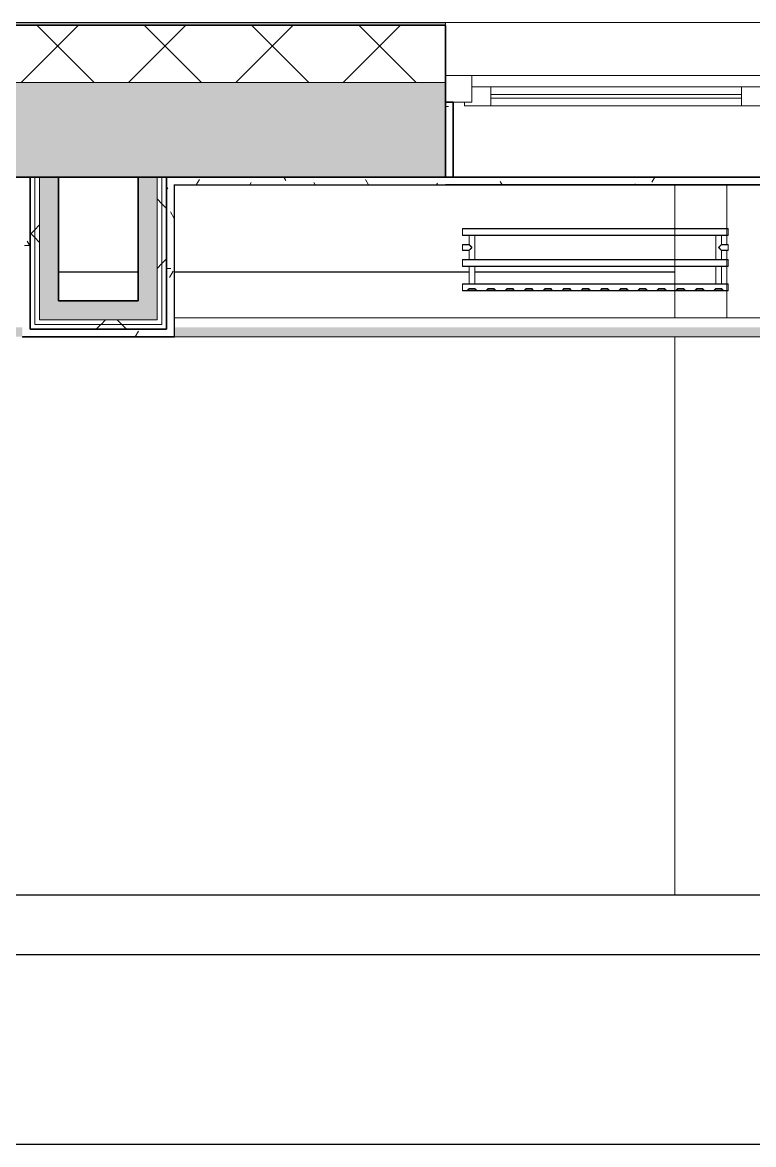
# Model space of a CAD drawing. Header units: millimetres. Extents: x 3914 to 443608, y -156176 to 78197.
# Drawn here: x 293100 to 295027, y -127378 to -124420 of the extents above; entities that cross this region are included whole.
import ezdxf

# ---------------------------------------------------------------- set-up
doc = ezdxf.new("R2010")
doc.units = ezdxf.units.MM
doc.layers.add('A-AREA-PATT-2', color=7, linetype='Continuous', lineweight=5, true_color=0xcde0ef, transparency=1)
for name, color, linetype, lineweight in [('A-FLOR', 7, 'Continuous', 9), ('A-GLAZ', 7, 'Continuous', 9), ('A-GLAZ-1', 7, 'Continuous', 5), ('A-WALL', 7, 'Continuous', 5), ('A-WALL-1', 7, 'Continuous', 35), ('I-WALL', 7, 'Continuous', 5)]:
    doc.layers.add(name, color=color, linetype=linetype, lineweight=lineweight)
doc.layers.add('A-WALL-FNSH-1', color=9, linetype='Continuous', lineweight=5, true_color=0x808080)
doc.layers.add('M-EQPM-1', color=7, linetype='Continuous', lineweight=9, true_color=0xb2b2b2)
pattern_1 = [(0, (174964.42, -145977.62), (243.84, 60.96), [20.117, -162.763, 20.117, -162.763, -975.36]), (0, (174964.42, -145977.62), (243.84, 60.96), [-365.76, 20.117, -345.643, 20.117, -162.763, -426.72]), (0, (174964.42, -145977.62), (243.84, 60.96), [-914.4, 20.117, -101.803, 20.117, -284.683]), (120, (175055.86, -145947.14), (-174.71291, 180.691634), [20.117, -162.763, 20.117, -162.763, -975.36]), (120, (175055.86, -145947.14), (-174.71291, 180.691634), [-365.76, 20.117, -345.643, 20.117, -162.763, -426.72]), (120, (175055.86, -145947.14), (-174.71291, 180.691634), [-914.4, 20.117, -101.803, 20.117, -284.683]), (240, (175086.34, -145825.22), (-69.12709, -241.651634), [20.117, -162.763, 20.117, -162.763, -975.36]), (240, (175086.34, -145825.22), (-69.12709, -241.651634), [-365.76, 20.117, -345.643, 20.117, -162.763, -426.72]), (240, (175086.34, -145825.22), (-69.12709, -241.651634), [-914.4, 20.117, -101.803, 20.117, -284.683])]
pattern_2 = [(45, (174964.42, -145977.62), (-212.132, 212.132), []), (135, (174964.42, -145977.62), (-212.132, -212.132), [])]

# ---------------------------------------------------------------- blocks, each defined once
blk = doc.blocks.new('radiator_prado_classic_z_tip_30_po exemplyaru - Classic Z Тип 30-300-V475-Объем проектирования 2 этажа')
at = {"layer": 'M-EQPM-1'}
for p, q in [((0, 228), (0, 210)), ((700, 228), (0, 228)), ((0, 210), (0, 228)), ((0, 228), (12.5, 228)), ((0, 210), (700, 210)), ((17.8, 210), (0, 210)), ((12.5, 228), (37.5, 228)), ((37.5, 228), (12.5, 228)), ((12.5, 228), (37.5, 228)), ((12.5, 228), (17.5, 223)), ((12.5, 228), (17.5, 223)), ((32.5, 223), (17.5, 223)), ((17.5, 223), (32.5, 223)), ((17.5, 210), (17.5, 164)), ((17.5, 210), (17.5, 164)), ((17.8, 210), (17.5, 210)), ((17.5, 210), (17.8, 210)), ((17.8, 210), (17.5, 210)), ((17.5, 210), (32.5, 210)), ((32.2, 210), (17.8, 210)), ((17.8, 210), (18.5, 210)), ((32.2, 210), (17.8, 210)), ((18.5, 210), (19.7, 210)), ((19.7, 210), (21.2, 210)), ((21.2, 210), (23.1, 210)), ((23.1, 210), (25, 210)), ((25, 210), (26.9, 210)), ((26.9, 210), (28.7, 210)), ((28.7, 210), (30.3, 210)), ((30.3, 210), (31.5, 210)), ((31.5, 210), (32.2, 210)), ((32.5, 210), (32.2, 210)), ((32.2, 210), (32.5, 210)), ((32.5, 210), (32.2, 210)), ((667.8, 210), (32.2, 210)), ((32.5, 223), (37.5, 228)), ((37.5, 228), (32.5, 223)), ((32.5, 164), (32.5, 210)), ((32.5, 164), (32.5, 210)), ((37.5, 228), (62.5, 228)), ((62.5, 228), (87.5, 228)), ((87.5, 228), (62.5, 228)), ((62.5, 228), (87.5, 228)), ((62.5, 228), (67.5, 223)), ((62.5, 228), (67.5, 223)), ((82.5, 223), (67.5, 223)), ((67.5, 223), (82.5, 223)), ((82.5, 223), (87.5, 228)), ((87.5, 228), (82.5, 223)), ((87.5, 228), (112.5, 228)), ((112.5, 228), (137.5, 228)), ((137.5, 228), (112.5, 228)), ((112.5, 228), (137.5, 228)), ((112.5, 228), (117.5, 223)), ((112.5, 228), (117.5, 223)), ((132.5, 223), (117.5, 223)), ((117.5, 223), (132.5, 223)), ((132.5, 223), (137.5, 228)), ((137.5, 228), (132.5, 223)), ((137.5, 228), (162.5, 228)), ((162.5, 228), (187.5, 228)), ((187.5, 228), (162.5, 228)), ((162.5, 228), (187.5, 228)), ((162.5, 228), (167.5, 223)), ((162.5, 228), (167.5, 223)), ((182.5, 223), (167.5, 223)), ((167.5, 223), (182.5, 223)), ((182.5, 223), (187.5, 228)), ((187.5, 228), (182.5, 223)), ((187.5, 228), (212.5, 228)), ((212.5, 228), (237.5, 228)), ((237.5, 228), (212.5, 228)), ((212.5, 228), (237.5, 228)), ((212.5, 228), (217.5, 223)), ((212.5, 228), (217.5, 223)), ((232.5, 223), (217.5, 223)), ((217.5, 223), (232.5, 223)), ((232.5, 223), (237.5, 228)), ((237.5, 228), (232.5, 223)), ((237.5, 228), (262.5, 228)), ((262.5, 228), (287.5, 228)), ((287.5, 228), (262.5, 228)), ((262.5, 228), (287.5, 228)), ((262.5, 228), (267.5, 223)), ((262.5, 228), (267.5, 223)), ((282.5, 223), (267.5, 223)), ((267.5, 223), (282.5, 223)), ((282.5, 223), (287.5, 228)), ((287.5, 228), (282.5, 223)), ((287.5, 228), (312.5, 228)), ((312.5, 228), (337.5, 228)), ((337.5, 228), (312.5, 228)), ((312.5, 228), (337.5, 228)), ((312.5, 228), (317.5, 223)), ((312.5, 228), (317.5, 223)), ((332.5, 223), (317.5, 223)), ((317.5, 223), (332.5, 223)), ((332.5, 223), (337.5, 228)), ((337.5, 228), (332.5, 223)), ((337.5, 228), (362.5, 228)), ((362.5, 228), (387.5, 228)), ((387.5, 228), (362.5, 228)), ((362.5, 228), (387.5, 228)), ((362.5, 228), (367.5, 223)), ((362.5, 228), (367.5, 223)), ((382.5, 223), (367.5, 223)), ((367.5, 223), (382.5, 223)), ((382.5, 223), (387.5, 228)), ((387.5, 228), (382.5, 223)), ((387.5, 228), (412.5, 228)), ((412.5, 228), (437.5, 228)), ((437.5, 228), (412.5, 228)), ((412.5, 228), (437.5, 228)), ((412.5, 228), (417.5, 223)), ((412.5, 228), (417.5, 223)), ((432.5, 223), (417.5, 223)), ((417.5, 223), (432.5, 223)), ((432.5, 223), (437.5, 228)), ((437.5, 228), (432.5, 223)), ((437.5, 228), (462.5, 228)), ((462.5, 228), (487.5, 228)), ((487.5, 228), (462.5, 228)), ((462.5, 228), (487.5, 228)), ((462.5, 228), (467.5, 223)), ((462.5, 228), (467.5, 223)), ((482.5, 223), (467.5, 223)), ((467.5, 223), (482.5, 223)), ((482.5, 223), (487.5, 228)), ((487.5, 228), (482.5, 223)), ((487.5, 228), (512.5, 228)), ((512.5, 228), (537.5, 228)), ((537.5, 228), (512.5, 228)), ((512.5, 228), (537.5, 228)), ((512.5, 228), (517.5, 223)), ((512.5, 228), (517.5, 223)), ((532.5, 223), (517.5, 223)), ((517.5, 223), (532.5, 223)), ((532.5, 223), (537.5, 228)), ((537.5, 228), (532.5, 223)), ((537.5, 228), (562.5, 228)), ((562.5, 228), (587.5, 228)), ((587.5, 228), (562.5, 228)), ((562.5, 228), (587.5, 228)), ((562.5, 228), (567.5, 223)), ((562.5, 228), (567.5, 223)), ((582.5, 223), (567.5, 223)), ((567.5, 223), (582.5, 223)), ((582.5, 223), (587.5, 228)), ((587.5, 228), (582.5, 223)), ((587.5, 228), (612.5, 228)), ((612.5, 228), (637.5, 228)), ((637.5, 228), (612.5, 228)), ((612.5, 228), (637.5, 228)), ((612.5, 228), (617.5, 223)), ((612.5, 228), (617.5, 223)), ((632.5, 223), (617.5, 223)), ((617.5, 223), (632.5, 223)), ((632.5, 223), (637.5, 228)), ((637.5, 228), (632.5, 223)), ((637.5, 228), (662.5, 228)), ((662.5, 228), (687.5, 228)), ((687.5, 228), (662.5, 228)), ((662.5, 228), (687.5, 228)), ((662.5, 228), (667.5, 223)), ((662.5, 228), (667.5, 223)), ((682.5, 223), (667.5, 223)), ((667.5, 223), (682.5, 223)), ((667.5, 210), (667.5, 164)), ((667.5, 210), (667.5, 164)), ((667.8, 210), (667.5, 210)), ((667.5, 210), (682.5, 210)), ((667.8, 210), (667.5, 210)), ((667.5, 210), (667.8, 210)), ((669.7, 210), (667.8, 210)), ((682.2, 210), (667.8, 210)), ((667.8, 210), (682.2, 210)), ((675, 210), (669.7, 210)), ((682.2, 210), (675, 210)), ((682.5, 210), (682.2, 210)), ((682.5, 210), (682.2, 210)), ((682.2, 210), (682.5, 210)), ((700, 210), (682.2, 210)), ((682.5, 223), (687.5, 228)), ((687.5, 228), (682.5, 223)), ((682.5, 164), (682.5, 210)), ((682.5, 164), (682.5, 210)), ((687.5, 228), (700, 228)), ((700, 210), (700, 228)), ((700, 228), (700, 210)), ((700, 164), (0, 164)), ((0, 164), (0, 146)), ((0, 146), (0, 164)), ((0, 164), (17.8, 164)), ((17.8, 164), (17.5, 164)), ((17.5, 164), (17.8, 164)), ((17.8, 164), (17.5, 164)), ((17.5, 164), (32.5, 164)), ((32.2, 164), (17.8, 164)), ((17.8, 164), (18.5, 164)), ((32.2, 164), (17.8, 164)), ((18.5, 164), (21.2, 164)), ((21.2, 164), (25, 164)), ((25, 164), (26.9, 164)), ((26.9, 164), (30.3, 164)), ((30.3, 164), (32.2, 164)), ((32.5, 164), (32.2, 164)), ((32.2, 164), (32.5, 164)), ((32.5, 164), (32.2, 164)), ((32.2, 164), (667.8, 164)), ((667.8, 164), (667.5, 164)), ((667.5, 164), (682.5, 164)), ((667.8, 164), (667.5, 164)), ((667.5, 164), (667.8, 164)), ((669.7, 164), (667.8, 164)), ((682.2, 164), (667.8, 164)), ((667.8, 164), (669.7, 164)), ((673.1, 164), (669.7, 164)), ((669.7, 164), (673.1, 164)), ((678.7, 164), (673.1, 164)), ((673.1, 164), (676.9, 164)), ((676.9, 164), (682.2, 164)), ((682.2, 164), (678.7, 164)), ((682.5, 164), (682.2, 164)), ((682.5, 164), (682.2, 164)), ((682.2, 164), (682.5, 164)), ((682.2, 164), (700, 164)), ((700, 146), (700, 164)), ((700, 164), (700, 146)), ((0, 146), (700, 146)), ((18.5, 146), (0, 146)), ((17.5, 121.5), (0, 121.5)), ((17.5, 121.5), (0, 121.5)), ((0, 121.5), (0, 120.5)), ((0, 106.5), (0, 121.5)), ((0, 120.5), (0, 107.5)), ((0, 120.5), (0, 119.3)), ((0, 114), (0, 120.5)), ((0, 120.5), (0, 120.5)), ((0, 119.3), (0, 117.8)), ((17.5, 146), (17.5, 121.5)), ((17.5, 146), (17.5, 121.5)), ((17.5, 146), (18.5, 146)), ((18.5, 146), (17.5, 146)), ((17.5, 146), (18.5, 146)), ((32.5, 146), (17.5, 146)), ((18.5, 146), (32.2, 146)), ((21.2, 146), (18.5, 146)), ((18.5, 146), (32.2, 146)), ((32.2, 146), (21.2, 146)), ((32.2, 146), (32.5, 146)), ((32.5, 146), (32.2, 146)), ((32.2, 146), (32.5, 146)), ((667.8, 146), (32.2, 146)), ((32.5, 82), (32.5, 146)), ((32.5, 82), (32.5, 146)), ((667.5, 146), (667.5, 82)), ((667.5, 146), (667.5, 82)), ((667.5, 146), (667.8, 146)), ((682.5, 146), (667.5, 146)), ((667.5, 146), (667.8, 146)), ((667.8, 146), (667.5, 146)), ((667.8, 146), (681.5, 146)), ((667.8, 146), (681.5, 146)), ((669.7, 146), (667.8, 146)), ((675, 146), (669.7, 146)), ((681.5, 146), (675, 146)), ((681.5, 146), (682.5, 146)), ((681.5, 146), (682.5, 146)), ((682.5, 146), (681.5, 146)), ((700, 146), (681.5, 146)), ((682.5, 121.5), (682.5, 146)), ((682.5, 121.5), (682.5, 146)), ((700, 121.5), (682.5, 121.5)), ((700, 121.5), (682.5, 121.5)), ((700, 121.5), (700, 106.5)), ((700, 120.5), (700, 121.5)), ((700, 121.5), (700, 120.5)), ((700, 120.5), (700, 121.5)), ((700, 107.5), (700, 120.5)), ((700, 120.5), (700, 107.5)), ((700, 107.5), (700, 120.5)), ((0, 117.8), (0, 114)), ((0, 114), (0, 110.3)), ((0, 107.5), (0, 114)), ((0, 110.3), (0, 108.7)), ((0, 108.7), (0, 107.5)), ((0, 107.5), (0, 106.5)), ((0, 107.5), (0, 107.5)), ((0, 106.5), (17.5, 106.5)), ((0, 106.5), (17.5, 106.5)), ((17.5, 106.5), (17.5, 82)), ((17.5, 106.5), (17.5, 82)), ((682.5, 82), (682.5, 106.5)), ((682.5, 106.5), (700, 106.5)), ((682.5, 82), (682.5, 106.5)), ((682.5, 106.5), (700, 106.5)), ((700, 106.5), (700, 107.5)), ((700, 107.5), (700, 106.5)), ((700, 106.5), (700, 107.5)), ((700, 82), (0, 82)), ((0, 82), (0, 64)), ((0, 64), (0, 82)), ((0, 82), (18.5, 82)), ((700, 64), (0, 64)), ((0, 64), (700, 64)), ((18.5, 82), (17.5, 82)), ((17.5, 82), (18.5, 82)), ((18.5, 82), (17.5, 82)), ((17.5, 82), (32.5, 82)), ((32.2, 82), (18.5, 82)), ((18.5, 82), (19.7, 82)), ((32.2, 82), (18.5, 82)), ((19.7, 82), (26.9, 82)), ((26.9, 82), (30.3, 82)), ((30.3, 82), (31.5, 82)), ((31.5, 82), (32.2, 82)), ((32.5, 82), (32.2, 82)), ((32.2, 82), (32.5, 82)), ((32.5, 82), (32.2, 82)), ((32.2, 82), (667.8, 82)), ((667.8, 82), (667.5, 82)), ((667.5, 82), (682.5, 82)), ((667.8, 82), (667.5, 82)), ((667.5, 82), (667.8, 82)), ((681.5, 82), (667.8, 82)), ((681.5, 82), (667.8, 82)), ((667.8, 82), (669.7, 82)), ((669.7, 82), (675, 82)), ((675, 82), (678.7, 82)), ((678.7, 82), (680.3, 82)), ((680.3, 82), (681.5, 82)), ((682.5, 82), (681.5, 82)), ((682.5, 82), (681.5, 82)), ((681.5, 82), (682.5, 82)), ((681.5, 82), (700, 82)), ((700, 64), (700, 82)), ((700, 82), (700, 64))]:
    blk.add_line(p, q, dxfattribs=at)
for points, knots in [([(18.5, 120.5), (18.4, 120.6), (18.3, 120.7), (18.1, 120.9), (17.9, 121.1), (17.8, 121.2), (17.7, 121.3), (17.5, 121.5), (17.5, 121.5), (17.5, 121.5)], [0.7142857, 0.7142857, 0.7142857, 0.7142857, 0.75, 0.7857143, 0.8214286, 0.8571429, 0.8928571, 0.9285714, 1, 1, 1, 1]), ([(17.5, 121.5), (17.5, 121.5), (17.5, 121.5), (17.7, 121.3), (17.8, 121.2), (17.9, 121.1), (18.1, 120.9), (18.3, 120.7), (18.4, 120.6), (18.5, 120.5)], [0, 0, 0, 0, 0.0714286, 0.1071429, 0.1428571, 0.1785714, 0.2142857, 0.25, 0.2857143, 0.2857143, 0.2857143, 0.2857143]), ([(17.5, 121.5), (17.5, 121.5), (17.5, 121.5), (17.7, 121.3), (17.8, 121.2), (17.9, 121.1), (18.1, 120.9), (18.3, 120.7), (18.4, 120.6), (18.5, 120.5)], [0, 0, 0, 0, 0.0714286, 0.1071429, 0.1428571, 0.1785714, 0.2142857, 0.25, 0.2857143, 0.2857143, 0.2857143, 0.2857143]), ([(25, 114), (24.5, 114.5), (23.6, 115.4), (22.4, 116.6), (21.6, 117.4), (21.1, 117.9), (20.8, 118.2), (20.5, 118.5), (20.2, 118.8), (19.8, 119.1), (19.6, 119.4), (19.3, 119.7), (19, 120), (18.7, 120.3), (18.5, 120.5), (18.3, 120.7), (18.1, 120.9), (17.9, 121.1), (17.8, 121.2), (17.7, 121.3), (17.5, 121.5), (17.5, 121.5), (17.5, 121.5)], [0, 0, 0, 0, 0.142857, 0.285714, 0.357143, 0.392857, 0.428571, 0.464286, 0.5, 0.535714, 0.571429, 0.607143, 0.642857, 0.678571, 0.714286, 0.75, 0.785714, 0.821429, 0.857143, 0.892857, 0.928571, 1, 1, 1, 1]), ([(22.1, 116.9), (21.9, 117.1), (21.6, 117.4), (21.1, 117.9), (20.8, 118.2), (20.5, 118.5), (20.2, 118.8), (19.9, 119.2), (19.7, 119.3), (19.6, 119.4)], [0.2857143, 0.2857143, 0.2857143, 0.2857143, 0.3571429, 0.3928571, 0.4285714, 0.4642857, 0.5, 0.5357143, 0.5714286, 0.5714286, 0.5714286, 0.5714286]), ([(19.6, 119.4), (19.7, 119.3), (19.9, 119.2), (20.3, 118.7), (20.7, 118.3), (21.1, 117.9), (21.6, 117.4), (21.9, 117.1), (22.1, 116.9)], [0.4285714, 0.4285714, 0.4285714, 0.4285714, 0.4642857, 0.5, 0.5714286, 0.6071429, 0.6428571, 0.7142857, 0.7142857, 0.7142857, 0.7142857]), ([(19.6, 119.4), (19.7, 119.3), (19.8, 119.1), (20.3, 118.7), (20.7, 118.3), (21.1, 117.9), (21.6, 117.4), (21.9, 117.1), (22.1, 116.9)], [0.4285714, 0.4285714, 0.4285714, 0.4285714, 0.4642857, 0.5, 0.5714286, 0.6071429, 0.6428571, 0.7142857, 0.7142857, 0.7142857, 0.7142857]), ([(675, 114), (675.5, 114.5), (676.4, 115.4), (677.6, 116.6), (678.4, 117.4), (678.9, 117.9), (679.2, 118.2), (679.5, 118.5), (679.8, 118.8), (680.1, 119.2), (680.4, 119.4), (680.7, 119.7), (681, 120), (681.3, 120.3), (681.5, 120.5), (681.7, 120.7), (681.9, 120.9), (682.1, 121.1), (682.2, 121.2), (682.3, 121.3), (682.5, 121.5), (682.5, 121.5), (682.5, 121.5)], [0, 0, 0, 0, 0.142857, 0.285714, 0.357143, 0.392857, 0.428571, 0.464286, 0.5, 0.535714, 0.571429, 0.607143, 0.642857, 0.678571, 0.714286, 0.75, 0.785714, 0.821429, 0.857143, 0.892857, 0.928571, 1, 1, 1, 1]), ([(680.4, 119.4), (680.3, 119.3), (680.1, 119.2), (679.7, 118.7), (679.3, 118.3), (678.9, 117.9), (678.4, 117.4), (678.1, 117.1), (677.9, 116.9)], [0.4285714, 0.4285714, 0.4285714, 0.4285714, 0.4642857, 0.5, 0.5714286, 0.6071429, 0.6428571, 0.7142857, 0.7142857, 0.7142857, 0.7142857]), ([(680.4, 119.4), (680.3, 119.3), (680.1, 119.2), (679.7, 118.7), (679.4, 118.4), (679.2, 118.2)], [0.4285714, 0.4285714, 0.4285714, 0.4285714, 0.4642857, 0.5, 0.5714286, 0.5714286, 0.5714286, 0.5714286]), ([(682.5, 121.5), (682.5, 121.5), (682.5, 121.5), (682.3, 121.3), (682.2, 121.2), (682.1, 121.1), (681.9, 120.9), (681.7, 120.7), (681.6, 120.6), (681.5, 120.5)], [0, 0, 0, 0, 0.0714286, 0.1071429, 0.1428571, 0.1785714, 0.2142857, 0.25, 0.2857143, 0.2857143, 0.2857143, 0.2857143]), ([(682.5, 121.5), (682.5, 121.5), (682.5, 121.5), (682.3, 121.3), (682.2, 121.2), (682.1, 121.1), (681.9, 120.9), (681.7, 120.7), (681.6, 120.6), (681.5, 120.5)], [0, 0, 0, 0, 0.0714286, 0.1071429, 0.1428571, 0.1785714, 0.2142857, 0.25, 0.2857143, 0.2857143, 0.2857143, 0.2857143]), ([(681.5, 120.5), (681.6, 120.6), (681.7, 120.7), (681.9, 120.9), (682.1, 121.1), (682.2, 121.2), (682.3, 121.3), (682.5, 121.5), (682.5, 121.5), (682.5, 121.5)], [0.7142857, 0.7142857, 0.7142857, 0.7142857, 0.75, 0.7857143, 0.8214286, 0.8571429, 0.8928571, 0.9285714, 1, 1, 1, 1]), ([(17.5, 106.5), (17.5, 106.5), (17.5, 106.5), (17.7, 106.7), (17.8, 106.8), (17.9, 106.9), (18.1, 107.1), (18.3, 107.3), (18.5, 107.5), (18.7, 107.7), (19, 108), (19.3, 108.3), (19.6, 108.6), (19.8, 108.9), (20.3, 109.3), (20.7, 109.7), (21.1, 110.1), (21.6, 110.6), (22.4, 111.4), (23.6, 112.6), (24.5, 113.5), (25, 114)], [0, 0, 0, 0, 0.071429, 0.107143, 0.142857, 0.178571, 0.214286, 0.25, 0.285714, 0.321429, 0.357143, 0.392857, 0.428571, 0.464286, 0.5, 0.571429, 0.607143, 0.642857, 0.714286, 0.857143, 1, 1, 1, 1]), ([(17.5, 106.5), (17.5, 106.5), (17.5, 106.5), (17.7, 106.7), (17.8, 106.8), (17.9, 106.9), (18.1, 107.1), (18.3, 107.3), (18.4, 107.4), (18.5, 107.5)], [0, 0, 0, 0, 0.0714286, 0.1071429, 0.1428571, 0.1785714, 0.2142857, 0.25, 0.2857143, 0.2857143, 0.2857143, 0.2857143]), ([(18.5, 107.5), (18.4, 107.4), (18.3, 107.3), (18.1, 107.1), (17.9, 106.9), (17.8, 106.8), (17.7, 106.7), (17.5, 106.5), (17.5, 106.5), (17.5, 106.5)], [0.7142857, 0.7142857, 0.7142857, 0.7142857, 0.75, 0.7857143, 0.8214286, 0.8571429, 0.8928571, 0.9285714, 1, 1, 1, 1]), ([(18.5, 107.5), (18.4, 107.4), (18.3, 107.3), (18.1, 107.1), (17.9, 106.9), (17.8, 106.8), (17.7, 106.7), (17.5, 106.5), (17.5, 106.5), (17.5, 106.5)], [0.7142857, 0.7142857, 0.7142857, 0.7142857, 0.75, 0.7857143, 0.8214286, 0.8571429, 0.8928571, 0.9285714, 1, 1, 1, 1]), ([(19.6, 108.6), (19.7, 108.7), (19.9, 108.8), (20.3, 109.3), (20.7, 109.7), (21.1, 110.1), (21.6, 110.6), (21.9, 110.9), (22.1, 111.1)], [0.4285714, 0.4285714, 0.4285714, 0.4285714, 0.4642857, 0.5, 0.5714286, 0.6071429, 0.6428571, 0.7142857, 0.7142857, 0.7142857, 0.7142857]), ([(22.1, 111.1), (21.9, 110.9), (21.6, 110.6), (21.1, 110.1), (20.8, 109.8), (20.5, 109.5), (20.2, 109.2), (19.9, 108.8), (19.7, 108.7), (19.6, 108.6)], [0.2857143, 0.2857143, 0.2857143, 0.2857143, 0.3571429, 0.3928571, 0.4285714, 0.4642857, 0.5, 0.5357143, 0.5714286, 0.5714286, 0.5714286, 0.5714286]), ([(22.1, 111.1), (21.9, 110.9), (21.6, 110.6), (21.1, 110.1), (20.8, 109.8), (20.5, 109.5), (20.2, 109.2), (19.8, 108.9), (19.7, 108.7), (19.6, 108.6)], [0.2857143, 0.2857143, 0.2857143, 0.2857143, 0.3571429, 0.3928571, 0.4285714, 0.4642857, 0.5, 0.5357143, 0.5714286, 0.5714286, 0.5714286, 0.5714286]), ([(682.5, 106.5), (682.5, 106.5), (682.5, 106.5), (682.3, 106.7), (682.2, 106.8), (682.1, 106.9), (681.9, 107.1), (681.7, 107.3), (681.5, 107.5), (681.3, 107.7), (681, 108), (680.7, 108.3), (680.4, 108.6), (680.1, 108.8), (679.7, 109.3), (679.3, 109.7), (678.9, 110.1), (678.4, 110.6), (677.6, 111.4), (676.4, 112.6), (675.5, 113.5), (675, 114)], [0, 0, 0, 0, 0.071429, 0.107143, 0.142857, 0.178571, 0.214286, 0.25, 0.285714, 0.321429, 0.357143, 0.392857, 0.428571, 0.464286, 0.5, 0.571429, 0.607143, 0.642857, 0.714286, 0.857143, 1, 1, 1, 1]), ([(679.2, 118.2), (679.1, 118.1), (678.9, 117.9), (678.4, 117.4), (678.1, 117.1), (677.9, 116.9)], [0.5714286, 0.5714286, 0.5714286, 0.5714286, 0.6071429, 0.6428571, 0.7142857, 0.7142857, 0.7142857, 0.7142857]), ([(677.9, 116.9), (678.1, 117.1), (678.4, 117.4), (678.9, 117.9), (679.1, 118.1), (679.2, 118.2)], [0.2857143, 0.2857143, 0.2857143, 0.2857143, 0.3571429, 0.3928571, 0.4285714, 0.4285714, 0.4285714, 0.4285714]), ([(677.9, 111.1), (678.1, 110.9), (678.4, 110.6), (678.9, 110.1), (679.2, 109.8), (679.5, 109.5), (679.8, 109.2), (680.1, 108.8), (680.3, 108.7), (680.4, 108.6)], [0.2857143, 0.2857143, 0.2857143, 0.2857143, 0.3571429, 0.3928571, 0.4285714, 0.4642857, 0.5, 0.5357143, 0.5714286, 0.5714286, 0.5714286, 0.5714286]), ([(677.9, 111.1), (678.1, 110.9), (678.4, 110.6), (678.9, 110.1), (679.1, 109.9), (679.2, 109.8)], [0.2857143, 0.2857143, 0.2857143, 0.2857143, 0.3571429, 0.3928571, 0.4285714, 0.4285714, 0.4285714, 0.4285714]), ([(679.2, 109.8), (679.1, 109.9), (678.9, 110.1), (678.4, 110.6), (678.1, 110.9), (677.9, 111.1)], [0.5714286, 0.5714286, 0.5714286, 0.5714286, 0.6071429, 0.6428571, 0.7142857, 0.7142857, 0.7142857, 0.7142857]), ([(680.4, 108.6), (680.3, 108.7), (680.1, 108.8), (679.7, 109.3), (679.4, 109.6), (679.2, 109.8)], [0.4285714, 0.4285714, 0.4285714, 0.4285714, 0.4642857, 0.5, 0.5714286, 0.5714286, 0.5714286, 0.5714286]), ([(681.5, 107.5), (681.6, 107.4), (681.7, 107.3), (681.9, 107.1), (682.1, 106.9), (682.2, 106.8), (682.3, 106.7), (682.5, 106.5), (682.5, 106.5), (682.5, 106.5)], [0.7142857, 0.7142857, 0.7142857, 0.7142857, 0.75, 0.7857143, 0.8214286, 0.8571429, 0.8928571, 0.9285714, 1, 1, 1, 1]), ([(681.5, 107.5), (681.6, 107.4), (681.7, 107.3), (681.9, 107.1), (682.1, 106.9), (682.2, 106.8), (682.3, 106.7), (682.5, 106.5), (682.5, 106.5), (682.5, 106.5)], [0.7142857, 0.7142857, 0.7142857, 0.7142857, 0.75, 0.7857143, 0.8214286, 0.8571429, 0.8928571, 0.9285714, 1, 1, 1, 1]), ([(682.5, 106.5), (682.5, 106.5), (682.5, 106.5), (682.3, 106.7), (682.2, 106.8), (682.1, 106.9), (681.9, 107.1), (681.7, 107.3), (681.6, 107.4), (681.5, 107.5)], [0, 0, 0, 0, 0.0714286, 0.1071429, 0.1428571, 0.1785714, 0.2142857, 0.25, 0.2857143, 0.2857143, 0.2857143, 0.2857143])]:
    blk.add_open_spline(points, degree=3, knots=knots, dxfattribs=at)
for points in [[(19.6, 119.4), (19.5, 119.5), (19.3, 119.7), (19, 120), (18.7, 120.3), (18.6, 120.4), (18.5, 120.5)], [(18.5, 120.5), (18.6, 120.4), (18.7, 120.3), (19, 120), (19.3, 119.7), (19.5, 119.5), (19.6, 119.4)], [(18.5, 120.5), (18.6, 120.4), (18.7, 120.3), (19, 120), (19.3, 119.7), (19.5, 119.5), (19.6, 119.4)], [(679.2, 118.2), (679.3, 118.3), (679.5, 118.5), (679.8, 118.8), (680.1, 119.2), (680.3, 119.3), (680.4, 119.4)], [(681.5, 120.5), (681.4, 120.4), (681.3, 120.3), (681, 120), (680.7, 119.7), (680.5, 119.5), (680.4, 119.4)], [(681.5, 120.5), (681.4, 120.4), (681.3, 120.3), (681, 120), (680.7, 119.7), (680.5, 119.5), (680.4, 119.4)], [(680.4, 119.4), (680.5, 119.5), (680.7, 119.7), (681, 120), (681.3, 120.3), (681.4, 120.4), (681.5, 120.5)], [(18.5, 107.5), (18.6, 107.6), (18.7, 107.7), (19, 108), (19.3, 108.3), (19.5, 108.5), (19.6, 108.6)], [(19.6, 108.6), (19.5, 108.5), (19.3, 108.3), (19, 108), (18.7, 107.7), (18.6, 107.6), (18.5, 107.5)], [(19.6, 108.6), (19.5, 108.5), (19.3, 108.3), (19, 108), (18.7, 107.7), (18.6, 107.6), (18.5, 107.5)], [(25, 114), (24.5, 114.5), (23.6, 115.4), (22.6, 116.4), (22.1, 116.9)], [(22.1, 116.9), (22.6, 116.4), (23.6, 115.4), (24.5, 114.5), (25, 114)], [(22.1, 116.9), (22.6, 116.4), (23.6, 115.4), (24.5, 114.5), (25, 114)], [(22.1, 111.1), (22.6, 111.6), (23.6, 112.6), (24.5, 113.5), (25, 114)], [(25, 114), (24.5, 113.5), (23.6, 112.6), (22.6, 111.6), (22.1, 111.1)], [(25, 114), (24.5, 113.5), (23.6, 112.6), (22.6, 111.6), (22.1, 111.1)], [(677.9, 116.9), (677.4, 116.4), (676.4, 115.4), (675.5, 114.5), (675, 114)], [(677.9, 116.9), (677.4, 116.4), (676.4, 115.4), (675.5, 114.5), (675, 114)], [(675, 114), (675.5, 114.5), (676.4, 115.4), (677.4, 116.4), (677.9, 116.9)], [(675, 114), (675.5, 113.5), (676.4, 112.6), (677.4, 111.6), (677.9, 111.1)], [(675, 114), (675.5, 113.5), (676, 113), (676.4, 112.6)], [(677.9, 111.1), (677.4, 111.6), (676.4, 112.6), (675.5, 113.5), (675, 114)], [(676.4, 112.6), (676.9, 112.1), (677.4, 111.6), (677.9, 111.1)], [(679.2, 109.8), (679.3, 109.7), (679.5, 109.5), (679.8, 109.2), (680.1, 108.8), (680.3, 108.7), (680.4, 108.6)], [(680.4, 108.6), (680.5, 108.5), (680.7, 108.3), (681, 108), (681.3, 107.7), (681.4, 107.6), (681.5, 107.5)], [(680.4, 108.6), (680.5, 108.5), (680.7, 108.3), (681, 108), (681.3, 107.7), (681.4, 107.6), (681.5, 107.5)], [(681.5, 107.5), (681.4, 107.6), (681.3, 107.7), (681, 108), (680.7, 108.3), (680.5, 108.5), (680.4, 108.6)]]:
    blk.add_open_spline(points, degree=3, dxfattribs=at)
blk = doc.blocks.new('120_Окно_СКБ_1Ст - 120_Окно_СКБ_1Ст 900х2500_h_ с форточкой-V355-Объем проектирования 2 этажа')
at = {"layer": 'A-GLAZ'}
for p, q in [((-450, -127), (-450, -57)), ((-450, -57), (-380, -57)), ((-380, -57), (-380, -127)), ((380, -127), (380, -57)), ((380, -57), (450, -57)), ((450, -57), (450, -127)), ((380, -87), (-380, -87)), ((-380, -87), (-380, -127)), ((-330, -137), (-330, -87)), ((330, -137), (330, -87)), ((380, -127), (380, -87)), ((-380, -127), (-450, -127)), ((-380, -127), (-400, -127)), ((-400, -127), (-400, -137)), ((-400, -137), (400, -137)), ((400, -137), (-400, -137)), ((450, -127), (380, -127)), ((400, -127), (380, -127)), ((400, -137), (400, -127))]:
    blk.add_line(p, q, dxfattribs=at)
at = {"layer": 'A-GLAZ-1'}
for p, q in [((450, -57), (-450, -57)), ((-330, -107), (330, -107)), ((330, -117), (-330, -117)), ((-430, -127), (-400, -127)), ((400, -127), (430, -127))]:
    blk.add_line(p, q, dxfattribs=at)

msp = doc.modelspace()

# ---------------------------------------------------------------- hatches: boundary and pattern name
at = {"layer": 'A-AREA-PATT-2'}
h = msp.add_hatch(color=256, dxfattribs=at)
h.paths.add_polyline_path([(287100.3, -125249.6), (290314.4, -125248.6), (290314.4, -125224.6), (286035.4, -125225.3), (286035.4, -125249.6), (286739, -125249.6)])
h.paths.add_polyline_path([(294327.7, -125248.6), (295094.1, -125247.6), (295094.1, -125223.6), (293500.9, -125223.6), (293501.2, -125248.6), (294084.7, -125248.6)])
h.paths.add_polyline_path([(293072.6, -125248.6), (293099.4, -125247.6), (293099.4, -125223.6), (291085.4, -125224.5), (291085.4, -125248.6), (292882.2, -125248.6)])
at = {"layer": 'A-WALL'}
h = msp.add_hatch(dxfattribs=at)
h.set_pattern_fill('FP_24', color=256, style=0, pattern_type=2)
h.set_pattern_definition([(45, (174964.42, -145977.62), (-141.42136, 141.42136), []), (135, (174964.42, -145977.62), (-141.42136, -141.42136), [])])
h.paths.add_polyline_path([(285314.4, -124577.6), (286214.4, -124577.6), (286214.4, -124427.6), (284914.9, -124427.6), (284914.9, -124577.6)])
h.paths.add_polyline_path([(280514.6, -124577.6), (281814.9, -124577.6), (281814.9, -124427.6), (280514.6, -124427.6)])
h.paths.add_polyline_path([(284014.9, -124577.6), (284014.9, -124427.6), (282714.9, -124427.6), (282714.9, -124577.6), (283486.7, -124577.6)])
h.paths.add_polyline_path([(278214.6, -124577.6), (278214.6, -124427.6), (277014.4, -124427.6), (277014.4, -124577.6)])
h.paths.add_polyline_path([(276039.4, -124577.6), (276114.4, -124577.6), (276114.4, -124427.6), (271574.4, -124427.6), (271574.4, -124577.6), (275829.4, -124577.6)])
h.paths.add_polyline_path([(268274.4, -124577.6), (268274.4, -124427.6), (268024.4, -124427.6), (268024.4, -124577.6)])
h.paths.add_polyline_path([(292882.2, -124577.6), (294214.6, -124577.6), (294214.6, -124427.6), (292864.9, -124427.6), (292864.9, -124577.6)])
h.paths.add_polyline_path([(290714, -124577.6), (291964.9, -124577.6), (291964.9, -124427.6), (290564.9, -124427.6), (290564.9, -124577.6)])
h.paths.add_polyline_path([(287114.4, -124577.6), (288264.9, -124577.6), (288264.9, -124427.6), (287114.4, -124427.6)])
h.paths.add_polyline_path([(299794.4, -124577.6), (300194.4, -124577.6), (300194.4, -124427.6), (295114.6, -124427.6), (295114.6, -124577.6), (298664.1, -124577.6)])
at = {"layer": 'I-WALL'}
h = msp.add_hatch(dxfattribs=at)
h.set_pattern_fill('FP_1', color=256, style=0, pattern_type=2)
h.set_pattern_definition([(45, (174964.42, -145977.62), (-114.04925, 114.04925), []), (45, (175078.47, -145977.62), (-114.04925, 114.04925), [201.612, -40.322, 6.706, -33.617])])
h.paths.add_polyline_path([(285314.4, -124827.6), (285314.4, -124577.6), (284914.9, -124577.6), (284914.9, -124827.6), (285309.5, -124827.6)])
h.paths.add_polyline_path([(283486.7, -124827.6), (284014.9, -124827.6), (284014.9, -124577.6), (282714.9, -124577.6), (282714.9, -124827.6), (283434.4, -124827.6)])
h.paths.add_polyline_path([(275536.6, -124827.6), (275544.4, -124827.6), (275544.4, -124577.6), (275524.4, -124577.6), (275524.4, -124827.6)])
h.paths.add_polyline_path([(296174.4, -124827.6), (296174.4, -124577.6), (295814.4, -124577.6), (295814.4, -124827.6)])
h.paths.add_polyline_path([(275764.4, -124827.6), (276114.4, -124827.6), (276114.4, -124577.6), (275764.4, -124577.6), (275764.4, -124585.9)])
h.paths.add_polyline_path([(294214.6, -124827.6), (294214.6, -124577.6), (292864.9, -124577.6), (292864.9, -124827.6), (293604.9, -124827.6)])
h.paths.add_polyline_path([(291964.9, -124827.6), (291964.9, -124577.6), (291064.9, -124577.6), (291064.9, -124827.6), (291436.7, -124827.6)])
h.paths.add_polyline_path([(278214.6, -124827.6), (278214.6, -124577.6), (277014.4, -124577.6), (277014.4, -124827.6)])
h.paths.add_polyline_path([(287114.4, -124827.6), (288264.9, -124827.6), (288264.9, -124577.6), (287114.4, -124577.6)])
h.paths.add_polyline_path([(281014.4, -124827.6), (281814.9, -124827.6), (281814.9, -124577.6), (281014.4, -124577.6)])
h.paths.add_polyline_path([(286014.4, -124827.6), (286214.4, -124827.6), (286214.4, -124577.6), (286014.4, -124577.6), (286014.4, -124702.6)])
h = msp.add_hatch(dxfattribs=at)
h.set_pattern_fill('FP_191', color=256, style=0, pattern_type=2)
h.set_pattern_definition(pattern_1)
h.paths.add_polyline_path([(294214.6, -124827.6), (294234.6, -124827.6), (294234.6, -124629.6), (294214.6, -124629.6), (294214.6, -124639.6)])
h = msp.add_hatch(dxfattribs=at)
h.set_pattern_fill('FP_191', color=256, style=0, pattern_type=2)
h.set_pattern_definition(pattern_1)
h.paths.add_polyline_path([(292774.4, -124847.6), (293119.9, -124847.6), (293119.9, -124827.6), (291064.9, -124827.6), (291085.9, -124847.6), (292637.2, -124847.6)])
h.paths.add_polyline_path([(291084.9, -124847.6), (291064.9, -124827.6), (291064.9, -124847.6)])
h = msp.add_hatch(dxfattribs=at)
h.set_pattern_fill('FP_191', color=256, style=0, pattern_type=2)
h.set_pattern_definition(pattern_1)
h.paths.add_polyline_path([(293119.9, -125248.6), (293119.9, -124847.6), (293099.9, -124847.6), (293101.1, -125248.6)])
h = msp.add_hatch(dxfattribs=at)
h.set_pattern_fill('FP_192', color=256, style=0, pattern_type=2)
h.set_pattern_definition(pattern_2)
h.paths.add_polyline_path([(293119.9, -125228.6), (293132.4, -125228.6), (293132.4, -124827.6), (293119.9, -124827.6), (293119.9, -125198.6)])
h = msp.add_hatch(dxfattribs=at)
h.set_pattern_fill('FP_192', color=256, style=0, pattern_type=2)
h.set_pattern_definition(pattern_2)
h.paths.add_polyline_path([(293144.9, -125216.1), (293144, -124827.6), (293132.4, -124827.6), (293132.4, -125216.1)])
for points in [[(293194.9, -125203.6), (293194.9, -124827.6), (293144.9, -124828.3), (293144.9, -125203.6)], [(293454.9, -125153.6), (293454.9, -124827.6), (293404.9, -124827.6), (293406.1, -125153.6)], [(293454.9, -125203.6), (293454.9, -125153.6), (293194.9, -125153.6), (293194.9, -125203.6), (293442.6, -125203.6)]]:
    msp.add_hatch(color=256, dxfattribs=at).paths.add_polyline_path(points)
h = msp.add_hatch(dxfattribs=at)
h.set_pattern_fill('FP_192', color=256, style=0, pattern_type=2)
h.set_pattern_definition(pattern_2)
h.paths.add_polyline_path([(293456, -125203.6), (293467.4, -125203), (293467.4, -124827.6), (293454.9, -124827.6), (293454.9, -125203.6)])
h = msp.add_hatch(dxfattribs=at)
h.set_pattern_fill('FP_192', color=256, style=0, pattern_type=2)
h.set_pattern_definition(pattern_2)
h.paths.add_polyline_path([(293467.4, -125216.1), (293479.9, -125216.1), (293479.9, -124827.6), (293467.4, -124827.6), (293467.4, -125215)])
h = msp.add_hatch(dxfattribs=at)
h.set_pattern_fill('FP_191', color=256, style=0, pattern_type=2)
h.set_pattern_definition(pattern_1)
h.paths.add_polyline_path([(294882.4, -124847.6), (295094.6, -124847.6), (295094.6, -124827.6), (293479.9, -124827.6), (293479.9, -124847.6), (294819.4, -124847.6)])
h = msp.add_hatch(dxfattribs=at)
h.set_pattern_fill('FP_191', color=256, style=0, pattern_type=2)
h.set_pattern_definition(pattern_1)
h.paths.add_polyline_path([(293499.9, -125228.6), (293499.9, -124847.6), (293479.9, -124847.6), (293481, -125228.6)])
h = msp.add_hatch(dxfattribs=at)
h.set_pattern_fill('FP_192', color=256, style=0, pattern_type=2)
h.set_pattern_definition(pattern_2)
h.paths.add_polyline_path([(293194.9, -125216.1), (293467.4, -125215), (293467.4, -125203.6), (293144.9, -125203.6), (293144.9, -125216.1)])
h = msp.add_hatch(dxfattribs=at)
h.set_pattern_fill('FP_191', color=256, style=0, pattern_type=2)
h.set_pattern_definition(pattern_1)
h.paths.add_polyline_path([(293499.9, -125248.6), (293499.9, -125228.6), (293119.9, -125228.6), (293119.9, -125248.6), (293496.1, -125248.6)])
h = msp.add_hatch(dxfattribs=at)
h.set_pattern_fill('FP_192', color=256, style=0, pattern_type=2)
h.set_pattern_definition(pattern_2)
h.paths.add_polyline_path([(293475.1, -125228.6), (293479.9, -125227.6), (293479.9, -125216.1), (293132.4, -125216.1), (293132.4, -125228.6), (293454.9, -125228.6)])

# ---------------------------------------------------------------- linework, layer by layer
at = {"layer": 'A-FLOR'}
for p, q in [((293194.9, -124826.7), (293404.9, -124826.7)), ((293194.9, -124827.6), (293404.9, -124827.6)), ((293499.9, -125246.7), (293499.9, -124846.7)), ((293499.9, -125247.6), (293499.9, -124847.6)), ((294819.4, -125197.7), (294819.4, -124846.7)), ((294819.4, -125198.6), (294819.4, -124847.6)), ((294956.4, -125005.9), (294956.4, -124846.7)), ((294956.4, -125006.8), (294956.4, -124847.6)), ((294956.4, -125018.9), (294956.4, -125197.7)), ((294956.4, -125019.8), (294956.4, -125198.6)), ((293404.9, -125076.7), (293194.9, -125076.7)), ((293404.9, -125077.6), (293194.9, -125077.6)), ((294277.3, -125076.7), (293499.9, -125076.7)), ((294277.3, -125077.6), (293499.9, -125077.6)), ((294819.4, -125076.7), (294291.8, -125076.7)), ((294819.4, -125077.6), (294291.8, -125077.6)), ((294819.4, -125247.7), (294819.4, -126719.7)), ((294819.4, -125248.6), (294819.4, -126720.6)), ((286194.4, -126719.7), (296154.4, -126719.7)), ((286194.4, -126720.6), (296154.4, -126720.6)), ((291064.9, -126876.7), (295624, -126876.7)), ((291064.9, -126877.6), (295624, -126877.6)), ((295625, -127376.7), (291064.9, -127376.7)), ((295625, -127377.6), (291064.9, -127377.6))]:
    msp.add_line(p, q, dxfattribs=at)
at = {"layer": 'A-WALL'}
for p, q in [((294214.6, -124424.6), (292864.9, -124424.6)), ((294214.6, -124427.6), (292864.9, -124427.6)), ((294214.6, -124419.6), (295114.6, -124419.6)), ((294214.6, -124577.6), (292864.9, -124577.6)), ((293132.4, -125216.1), (293132.4, -124827.6)), ((293144.9, -125203.6), (293144.9, -124827.6)), ((293454.9, -124827.6), (293454.9, -125203.6)), ((293467.4, -124827.6), (293467.4, -125216.1)), ((293454.9, -125203.6), (293144.9, -125203.6)), ((293467.4, -125216.1), (293132.4, -125216.1))]:
    msp.add_line(p, q, dxfattribs=at)
at = {"layer": 'A-WALL-1'}
for p, q in [((294214.6, -124427.6), (294214.6, -124827.6)), ((294234.6, -124629.6), (294214.6, -124629.6)), ((294234.6, -124827.6), (294234.6, -124629.6)), ((295094.6, -124827.6), (291064.9, -124827.6)), ((293119.9, -124827.6), (293119.9, -125228.6)), ((293194.9, -125153.6), (293194.9, -124827.6)), ((293404.9, -124827.6), (293404.9, -125153.6)), ((293479.9, -125228.6), (293479.9, -124827.6)), ((294214.6, -124847.6), (295094.6, -124847.6)), ((293404.9, -125153.6), (293194.9, -125153.6)), ((293119.9, -125228.6), (293479.9, -125228.6)), ((293099.9, -125248.6), (293499.9, -125248.6)), ((293499.9, -125248.6), (293499.9, -125247.6))]:
    msp.add_line(p, q, dxfattribs=at)
at = {"layer": 'A-WALL-FNSH-1'}
for p, q in [((294214.6, -124419.6), (292864.9, -124419.6)), ((294214.6, -124427.6), (294214.6, -124419.6)), ((294235.6, -124629.6), (294234.6, -124629.6)), ((294235.6, -124827.6), (294235.6, -124629.6)), ((294214.6, -124847.6), (293499.9, -124847.6)), ((293500.9, -124848.6), (294214.6, -124848.6)), ((293500.9, -125249.6), (293500.9, -124848.6)), ((294214.6, -124848.6), (294214.6, -124847.6)), ((293098.9, -125249.6), (293500.9, -125249.6))]:
    msp.add_line(p, q, dxfattribs=at)
at = {"layer": 'I-WALL'}
for p, q in [((295094.6, -124848.6), (294214.6, -124848.6)), ((293500.9, -125198.6), (295094.6, -125198.6)), ((295094.6, -125248.6), (293500.9, -125248.6))]:
    msp.add_line(p, q, dxfattribs=at)

# ---------------------------------------------------------------- block references
at = {"layer": 'A-GLAZ', "color": 3}
msp.add_blockref('120_Окно_СКБ_1Ст - 120_Окно_СКБ_1Ст 900х2500_h_ с форточкой-V355-Объем проектирования 2 этажа', (294664.6, -124502.6), dxfattribs=at)
at = {"layer": 'M-EQPM-1', "rotation": 180}
for p in [(294959.5, -124898.4), (294959.5, -124899.3)]:
    msp.add_blockref('radiator_prado_classic_z_tip_30_po exemplyaru - Classic Z Тип 30-300-V475-Объем проектирования 2 этажа', p, dxfattribs=at)

doc.saveas('drawing.dxf')
